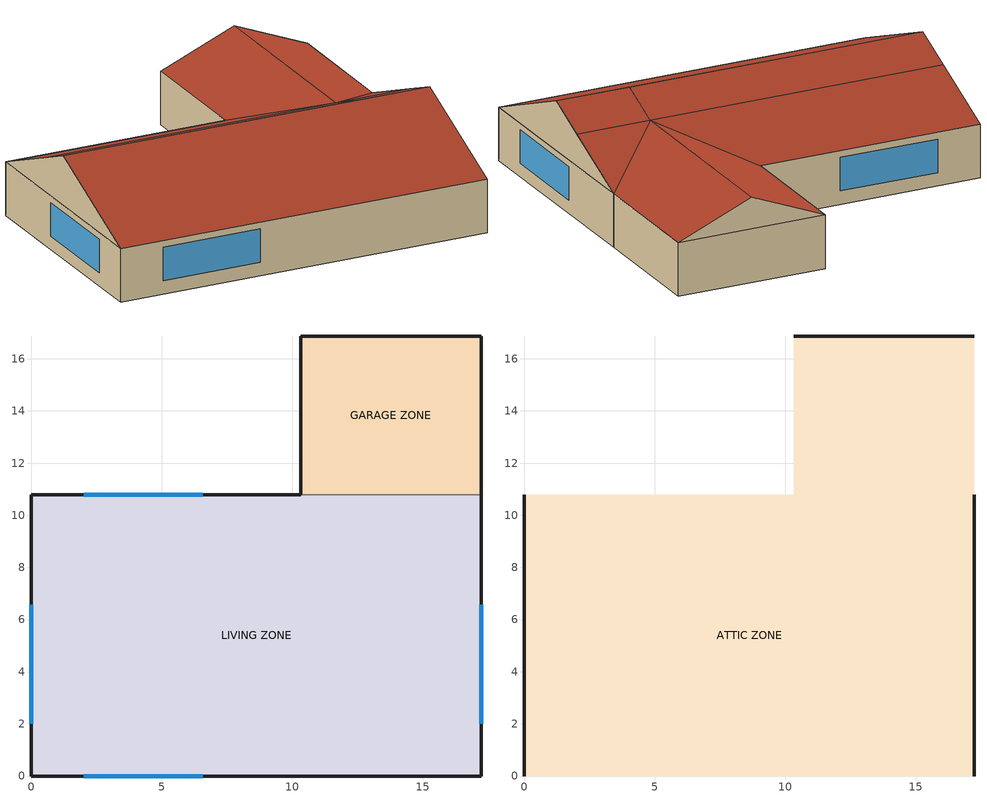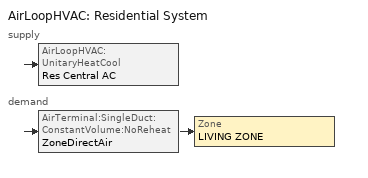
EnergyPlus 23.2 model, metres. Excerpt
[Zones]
GARAGE ZONE
 floor adiabatic (FLOOR:GARAGE): 10.32,10.78 10.32,16.88 17.24,16.88 17.24,10.78 z0
 wall outside (EXTWALL:GARAGE): 17.24,10.78 17.24,16.88 / 10.32,16.88 10.32,10.78 z0:2.44
 wall outside (Garage:SteelDoor): 17.24,16.88 10.32,16.88 z0:2.44
 wall to LIVING ZONE (INTERIORWall): 10.32,10.78 17.24,10.78 z0:2.44
LIVING ZONE
 floor adiabatic (FLOOR:LIVING): 0,0 0,10.78 17.24,10.78 17.24,0 z0
 wall outside (EXTWALL:LIVING): 10.32,10.78 0,10.78 0,0 17.24,0 17.24,10.78 z0:2.44
 window (Dbl Clr 3mm/6mm Air): 17.24,2 17.24,6.57 / 6.57,10.78 2,10.78 / 2,0 6.57,0 / 0,6.57 0,2 z0.61:2.13
ATTIC ZONE
 floor to GARAGE ZONE (CEILING:Garage): 10.32,10.78 10.32,16.88 17.24,16.88 17.24,10.78 z2.44
 floor to LIVING ZONE (reverseCEILING:LIVING): 0,0 0,10.78 17.24,10.78 17.24,0 z2.44
 wall outside (GABLE): 13.78,16.88,3.88 17.24,16.88,2.44 10.32,16.88,2.44; 17.24,5.39,4.68 17.24,0,2.44 17.24,10.78,2.44; 0,5.39,4.68 0,10.78,2.44 0,0,2.44
 roof outside (ROOF): 13.78,16.88,3.88 13.78,7.32,3.88 17.24,10.78,2.44 17.24,16.88,2.44; 13.78,5.39,4.68 13.78,7.32,3.88 0,7.32,3.88 0,5.39,4.68; 13.78,7.32,3.88 10.33,10.78,2.44 0,10.78,2.44 0,7.32,3.88; 17.24,5.39,4.68 17.24,7.32,3.88 13.78,7.32,3.88 13.78,5.39,4.68; 17.24,7.32,3.88 17.24,10.78,2.44 13.78,7.32,3.88; 0,5.39,4.68 0,0,2.44 17.24,0,2.44 17.24,5.39,4.68; 10.32,16.88,2.44 10.32,10.78,2.44 13.78,7.32,3.88 13.78,16.88,3.88
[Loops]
AirLoopHVAC 'Residential System'
 supply: AirLoopHVAC:UnitaryHeatCool 'Res Central AC'
 demand: AirTerminal:SingleDuct:ConstantVolume:NoReheat 'ZoneDirectAir' > Zone 'LIVING ZONE'
[Building]
House with AirflowNetwork simulation: Loads convergence tolerance value=0.001; Maximum number of warmup days=25; Minimum number of warmup days=6; North axis=0; Solar distribution=FullInteriorAndExterior; Temperature convergence tolerance value=0.005; Terrain=Suburbs
[Site:GroundTemperature:BuildingSurface]
20.59, 20.82, 21.14, 21.65, 22.05, 22.91, 23.08, 22.36, 21.97, 21.44, 21.05, 20.68
[Site:Location]
Miami Intl Ap_FL_USA Design_Conditions: Elevation=11; Latitude=25.82; Longitude=-80.3; Time zone=-5
[SizingPeriod:DesignDay] Barometric pressure=101193; Day of month=21; Daylight saving time indicator=No; Humidity condition type=WetBulb; Rain indicator=No; Snow indicator=No; Solar model indicator=ASHRAEClearSky
Name | Daily dry bulb temperature range | Day type | Maximum dry bulb temperature | Month | Sky clearness | Wetbulb or dewpoint at maximum dry bulb | Wind direction | Wind speed
Miami Intl Ap Ann Clg 1% Condns DB=>MWB | 6.7 | SummerDesignDay | 32.6 | 7 | 1 | 25.3 | 140 | 4.5
Miami Intl Ap Ann Htg 99% Condns DB | 0 | WinterDesignDay | 10.9 | 1 | 0 | 10.9 | 340 | 3.8
[Construction]
CEILING:Garage: GP01
Dbl Clr 3mm/6mm Air: LoE CLEAR 3MM, AIR 6MM, LoE CLEAR 3MM Rev
EXTWALL:GARAGE: A1 - 1 IN STUCCO, CB11
EXTWALL:LIVING: A1 - 1 IN STUCCO, CB11, GP01
FLOOR:GARAGE: CC03
FLOOR:LIVING: CC03, CP02
FURNITURE: WD10
GABLE: PW03
Garage:SteelDoor: HF-A3
INTERIORWall: GP01, IN02, GP01
ROOF: AR02, PW03
reverseCEILING:LIVING: GP01, IN05
[Material] Thermal absorptance=0.9
Name | Conductivity | Density | Roughness | Solar absorptance | Specific heat | Thickness | Visible absorptance
A1 - 1 IN STUCCO | 0.691831 | 1858.142 | Smooth | 0.92 | 836.8 | 0.0253898 | 0.92
CB11 | 1.048 | 1105 | MediumRough | 0.2 | 837 | 0.2032 | 0.2
CC03 | 1.31 | 2243 | MediumRough | 0.65 | 837 | 0.1016 | 0.65
GP01 | 0.16 | 801 | MediumSmooth | 0.75 | 837 | 0.0127 | 0.75
HF-A3 | 44.9696 | 7689 | Smooth | 0.2 | 418 | 0.0015 | 0.2
IN02 | 0.043 | 10 | Rough | 0.75 | 837 | 0.0901 | 0.75
IN05 | 0.043 | 10 | Rough | 0.75 | 837 | 0.2458 | 0.75
PW03 | 0.115 | 545 | MediumSmooth | 0.78 | 1213 | 0.0127 | 0.78
WD10 | 0.115 | 513 | MediumSmooth | 0.78 | 1381 | 0.667 | 0.78
[Material:NoMass] Thermal absorptance=0.9
Name | Roughness | Solar absorptance | Thermal resistance | Visible absorptance
AR02 | VeryRough | 0.7 | 0.078 | 0.7
CP02 | Rough | 0.75 | 0.217 | 0.75
[WindowMaterial:Gas]
AIR 6MM: Gas type=Air; Thickness=0.006
[WindowMaterial:Glazing] Conductivity=0.9; Infrared transmittance at normal incidence=0; Optical data type=SpectralAverage; Solar transmittance at normal incidence=0.63; Thickness=0.003; Visible transmittance at normal incidence=0.85
Name | Back side infrared hemispherical emissivity | Back side solar reflectance at normal incidence | Back side visible reflectance at normal incidence | Front side infrared hemispherical emissivity | Front side solar reflectance at normal incidence | Front side visible reflectance at normal incidence
LoE CLEAR 3MM | 0.1 | 0.22 | 0.079 | 0.84 | 0.19 | 0.056
LoE CLEAR 3MM Rev | 0.84 | 0.19 | 0.056 | 0.1 | 0.22 | 0.079
[AirLoopHVAC]
Residential System: Design supply air flow rate=1.1
[AirLoopHVAC:UnitaryHeatCool]
Res Central AC: Availability schedule=HVACAvailSched; Controlling zone or thermostat location=LIVING ZONE; Cooling coil=ACDXCoil 1; Cooling supply air flow rate=1.02; Dehumidification control type=None; Fan placement=DrawThrough; Heating coil=Heating Coil 1; Heating supply air flow rate=1.02; Maximum supply air temperature=50; No load supply air flow rate=0; Reheat coil=Reheat Coil; Supply air fan operating mode schedule=CyclingFanSchedule; Supply fan=Supply Fan 1
[AirTerminal:SingleDuct:ConstantVolume:NoReheat]
ZoneDirectAir: Availability schedule=HVACAvailSched; Maximum air flow rate=1.02
[AvailabilityManager:Scheduled]
Reheat System 1 Avail: Schedule=HVACAvailSched
[Coil:Cooling:DX:SingleSpeed]
ACDXCoil 1: 2023 rated evaporator fan power per volume flow rate=934.4; Availability schedule=HVACAvailSched; Energy input ratio function of flow fraction curve=CentralACEIRFFF; Energy input ratio function of temperature curve=CentralACEIRFT; Gross rated cooling cop=4.49; Gross rated sensible heat ratio=Autosize; Gross rated total cooling capacity=18000; Part load fraction correlation curve=CentralACPLFFPLR; Rated air flow rate=1; Total cooling capacity function of flow fraction curve=CentralACCoolCapFFF; Total cooling capacity function of temperature curve=CentralACCoolCapFT
[Coil:Heating:Fuel] Availability schedule=HVACAvailSched; Burner efficiency=0.8; Fuel type=NaturalGas; Nominal capacity=25000
Heating Coil 1; Reheat Coil
[DesignSpecification:OutdoorAir]
SZ DSOA LIVING ZONE: Outdoor air flow per person=0.00472; Outdoor air flow per zone=0; Outdoor air flow per zone floor area=0.000508; Outdoor air method=Sum
[ElectricEquipment] Design level calculation method=EquipmentLevel; Zone or zonelist or space or spacelist=LIVING ZONE
Name | Design level | End use subcategory | Fraction latent | Fraction lost | Fraction radiant | Schedule
Res Clothes Dryer Electric | 185.76 | ClothesDrying | 0.05 | 0.8 | 0.1125 | Clothes Dryer Sch
Res Clothes Washer | 24.74 | Clotheswashing | 0 | 0.2 | 0.6 | Clothes Washer Sch
Res Dish Washers | 62.57 | Dishwashing | 0.2 | 0.2 | 0.45 | Dish Washer Sch
Res Other appliances & Plug Loads | 567.31 | OtherPlugloads | 0.1 | 0 | 0.315 | Other Plug Loads Sch
Res Range Electric | 248.1 | Cooking | 0.4 | 0.2 | 0.3 | Range Sch
Res Refrigerator | 91.09 | Refrigerator | 0 | 0 | 0.35 | Refrigerator Sch
[Fan:OnOff]
Supply Fan 1: Availability schedule=HVACAvailSched; Fan total efficiency=0.7; Maximum flow rate=1.02; Motor efficiency=0.9; Motor in airstream fraction=1; Pressure rise=400
[InternalMass]
InternalMass_LivingZone: Zone or zonelist=LIVING ZONE; Construction=FURNITURE; Surface area=77
[Lights]
LIVING ZONE Lights: Design level calculation method=LightingLevel; End use subcategory=GeneralLights; Fraction radiant=0.2; Fraction replaceable=0; Fraction visible=0.2; Lighting level=656.3; Return air fraction=0; Schedule=Lighting Sch; Zone or zonelist or space or spacelist=LIVING ZONE
[People]
LIVING ZONE People: Activity level schedule=Activity Sch; Air velocity schedule=Air Velo Sch; Carbon dioxide generation rate=3.82e-08; Clothing insulation calculation method=ClothingInsulationSchedule; Clothing insulation schedule=Clothing Sch; Fraction radiant=0.3; Mean radiant temperature calculation type=ZoneAveraged; Number of people=3; Number of people calculation method=People; Number of people schedule=Occupancy Sch; Thermal comfort model 1 type=Fanger; Work efficiency schedule=Work Eff Sch; Zone or zonelist or space or spacelist=LIVING ZONE
[Sizing:System]
Residential System: 100 outdoor air in cooling=No; 100 outdoor air in heating=No; Central cooling capacity control method=VAV; Central cooling design supply air humidity ratio=0.009; Central cooling design supply air temperature=16; Central heating design supply air humidity ratio=0.009; Central heating design supply air temperature=18; Central heating maximum system air flow ratio=0; Cooling design capacity=Autosize; Cooling design capacity method=CoolingDesignCapacity; Cooling supply air flow rate=0; Cooling supply air flow rate method=DesignDay; Design outdoor air flow rate=Autosize; Heating design capacity=Autosize; Heating design capacity method=HeatingDesignCapacity; Heating supply air flow rate=0; Heating supply air flow rate method=DesignDay; Precool design humidity ratio=0.008; Precool design temperature=11; Preheat design humidity ratio=0.008; Preheat design temperature=7; Type of load to size on=Sensible; Type of zone sum to use=NonCoincident; Zone maximum outdoor air fraction=1
[Sizing:Zone]
LIVING ZONE: Account for dedicated outdoor air system=No; Cooling design air flow method=DesignDay; Cooling design air flow rate=0; Dedicated outdoor air high setpoint temperature for design=Autosize; Dedicated outdoor air low setpoint temperature for design=Autosize; Dedicated outdoor air system control strategy=NeutralSupplyAir; Design specification outdoor air object=SZ DSOA LIVING ZONE; Heating design air flow method=DesignDay; Heating design air flow rate=0; Zone cooling design supply air humidity ratio=0.009; Zone cooling design supply air temperature=16; Zone cooling design supply air temperature input method=SupplyAirTemperature; Zone cooling sizing factor=0; Zone heating design supply air humidity ratio=0.004; Zone heating design supply air temperature=50; Zone heating design supply air temperature input method=SupplyAirTemperature; Zone heating sizing factor=0
[ThermostatSetpoint:DualSetpoint]
Setpoints: Cooling setpoint temperature schedule=Dual Cooling Setpoints; Heating setpoint temperature schedule=Dual Heating Setpoints
[Zone] Ceiling height=Autocalculate; Multiplier=1; Type=1; Volume=Autocalculate
ATTIC ZONE; GARAGE ZONE; LIVING ZONE
[ZoneControl:Thermostat]
Zone Thermostat: Zone or zonelist=LIVING ZONE; Control 1=Setpoints; Control type schedule=Dual Zone Control Type Sched
[ZoneControl:Thermostat:TemperatureAndHumidity]
ZoneControl:Thermostat:TemperatureAndHumidity 1: Dehumidification control type=Overcool; Dehumidifying relative humidity setpoint schedule=Seasonal Relative Humidity Sch; Overcool constant range=1.7; Overcool control ratio=3; Overcool range input method=Constant; Thermostat=Zone Thermostat
[Zone equipment]
LIVING ZONE: ZoneDirectAir
[Curve:Biquadratic] Input unit type for x=Temperature; Input unit type for y=Temperature; Maximum value of x=23.88889; Maximum value of y=46.11111; Minimum value of x=12.77778; Minimum value of y=18; Output unit type=Dimensionless
Name | Coefficient1 constant | Coefficient2 x | Coefficient3 x 2 | Coefficient4 y | Coefficient5 y 2 | Coefficient6 x y
CentralACCoolCapFT | 0.942588 | 0.00954335 | 0.00068377 | -0.0110427 | 5.249e-06 | -9.72e-06
CentralACEIRFT | 0.342414 | 0.034885 | -0.0006237 | 0.00497722 | 0.000437951 | -0.000728028
[Curve:Quadratic]
Name | Maximum value of x | Minimum value of x | Coefficient1 constant | Coefficient2 x | Coefficient3 x 2
CentralACCoolCapFFF | 1.5 | 0.5 | 0.8 | 0.2 | 0
CentralACEIRFFF | 1.5 | 0.5 | 1.1552 | -0.1808 | 0.0256
CentralACPLFFPLR | 1 | 0 | 0.85 | 0.15 | 0
[Schedule:Compact]
Activity Sch: Through: 12/31, For: AllDays, Until: 24:00, 131.8
Air Velo Sch: Through: 12/31, For: AllDays, Until: 24:00, 0.137
Clothes Dryer Sch: Through: 12/31, For AllDays, Until: 1:00, 0.122, Until: 2:00, 0.073, Until: 3:00, 0.049, Until: 4:00, 0.024, Until: 5:00, 0.049, Until: 6:00, 0.073, Until: 7:00, 0.195, Until: 8:00, 0.39, Until: 9:00, 0.595, Until: 10:00, 0.839, Until: 11:00, 0.961, Until: 12:00, 1, Until: 13:00, 0.912, Until: 14:00, 0.829, Until: 15:00, 0.746, Until: 16:00, 0.707, Until: 17:00, 0.683, Until: 18:00, 0.668, Until: 19:00, 0.634, Until: 20:00, 0.624, Until: 21:00, 0.644, Until: 22:00, 0.668, Until: 23:00, 0.537, Until: 24:00, 0.293
Clothes Washer Sch: Through: 12/31, For AllDays, Until: 1:00, 0.109, Until: 2:00, 0.087, Until: 3:00, 0.043, Until: 4:00, 0.043, Until: 5:00, 0.087, Until: 6:00, 0.13, Until: 7:00, 0.261, Until: 8:00, 0.565, Until: 9:00, 0.848, Until: 10:00, 1, Until: 11:00, 0.978, Until: 12:00, 0.87, Until: 13:00, 0.783, Until: 14:00, 0.696, Until: 15:00, 0.609, Until: 16:00, 0.565, Until: 17:00, 0.587, Until: 18:00, 0.565, Until: 19:00, 0.565, Until: 20:00, 0.565, Until: 21:00, 0.565, Until: 22:00, 0.543, Until: 23:00, 0.37, Until: 24:00, 0.196
Clothing Sch; HVACAvailSched: Through: 12/31, For: AllDays, Until: 24:00, 1
CyclingFanSchedule; Work Eff Sch: Through: 12/31, For: AllDays, Until: 24:00, 0
Dish Washer Sch: Through: 12/31, For AllDays, Until: 1:00, 0.138, Until: 2:00, 0.062, Until: 3:00, 0.046, Until: 4:00, 0.031, Until: 5:00, 0.031, Until: 6:00, 0.092, Until: 7:00, 0.185, Until: 8:00, 0.277, Until: 9:00, 0.523, Until: 10:00, 0.585, Until: 11:00, 0.508, Until: 12:00, 0.431, Until: 13:00, 0.369, Until: 14:00, 0.415, Until: 15:00, 0.338, Until: 16:00, 0.323, Until: 17:00, 0.338, Until: 18:00, 0.446, Until: 19:00, 0.785, Until: 20:00, 1, Until: 21:00, 0.815, Until: 22:00, 0.6, Until: 23:00, 0.4, Until: 24:00, 0.277
Dual Cooling Setpoints: Through: 12/31, For: AllDays, Until: 24:00, 24.56
Dual Heating Setpoints: Through: 12/31, For: AllDays, Until: 24:00, 21.22
Dual Zone Control Type Sched: Through: 12/31, For: AllDays, Until: 24:00, 4
Lighting Sch: Through: 12/31, For AllDays, Until: 1:00, 0.197, Until: 2:00, 0.162, Until: 3:00, 0.128, Until: 4:00, 0.145, Until: 5:00, 0.179, Until: 6:00, 0.265, Until: 7:00, 0.359, Until: 8:00, 0.35, Until: 9:00, 0.291, Until: 10:00, 0.248, Until: 11:00, 0.231, Until: 12:00, 0.214, Until: 13:00, 0.179, Until: 14:00, 0.179, Until: 15:00, 0.179, Until: 16:00, 0.222, Until: 17:00, 0.265, Until: 18:00, 0.376, Until: 19:00, 0.718, Until: 20:00, 1, Until: 21:00, 0.966, Until: 22:00, 0.821, Until: 23:00, 0.538, Until: 24:00, 0.325
Occupancy Sch: Through: 12/31, For AllDays, Until: 1:00, 0.427, Until: 2:00, 0.427, Until: 3:00, 0.427, Until: 4:00, 0.427, Until: 5:00, 0.427, Until: 6:00, 0.72, Until: 7:00, 1, Until: 8:00, 0.671, Until: 9:00, 0.329, Until: 10:00, 0.171, Until: 11:00, 0.171, Until: 12:00, 0.171, Until: 13:00, 0.171, Until: 14:00, 0.171, Until: 15:00, 0.232, Until: 16:00, 0.329, Until: 17:00, 0.5, Until: 18:00, 0.671, Until: 19:00, 0.829, Until: 20:00, 1, Until: 21:00, 1, Until: 22:00, 0.854, Until: 23:00, 0.646, Until: 24:00, 0.427
Other Plug Loads Sch: Through: 12/31, For AllDays, Until: 1:00, 0.597, Until: 2:00, 0.565, Until: 3:00, 0.548, Until: 4:00, 0.548, Until: 5:00, 0.516, Until: 6:00, 0.581, Until: 7:00, 0.677, Until: 8:00, 0.71, Until: 9:00, 0.597, Until: 10:00, 0.516, Until: 11:00, 0.532, Until: 12:00, 0.532, Until: 13:00, 0.516, Until: 14:00, 0.532, Until: 15:00, 0.565, Until: 16:00, 0.597, Until: 17:00, 0.71, Until: 18:00, 0.855, Until: 19:00, 0.935, Until: 20:00, 0.968, Until: 21:00, 1, Until: 22:00, 0.968, Until: 23:00, 0.839, Until: 24:00, 0.726
Range Sch: Through: 12/31, For AllDays, Until: 1:00, 0.047, Until: 2:00, 0.047, Until: 3:00, 0.024, Until: 4:00, 0.024, Until: 5:00, 0.047, Until: 6:00, 0.071, Until: 7:00, 0.165, Until: 8:00, 0.283, Until: 9:00, 0.307, Until: 10:00, 0.321, Until: 11:00, 0.283, Until: 12:00, 0.33, Until: 13:00, 0.377, Until: 14:00, 0.307, Until: 15:00, 0.292, Until: 16:00, 0.377, Until: 17:00, 0.613, Until: 18:00, 1, Until: 19:00, 0.778, Until: 20:00, 0.401, Until: 21:00, 0.236, Until: 22:00, 0.165, Until: 23:00, 0.104, Until: 24:00, 0.071
Refrigerator Sch: Through: 12/31, For AllDays, Until: 1:00, 0.8, Until: 2:00, 0.783, Until: 3:00, 0.766, Until: 4:00, 0.743, Until: 5:00, 0.731, Until: 6:00, 0.731, Until: 7:00, 0.76, Until: 8:00, 0.8, Until: 9:00, 0.817, Until: 10:00, 0.829, Until: 11:00, 0.8, Until: 12:00, 0.8, Until: 13:00, 0.84, Until: 14:00, 0.84, Until: 15:00, 0.829, Until: 16:00, 0.84, Until: 17:00, 0.886, Until: 18:00, 0.971, Until: 19:00, 1, Until: 20:00, 0.971, Until: 21:00, 0.943, Until: 22:00, 0.926, Until: 23:00, 0.886, Until: 24:00, 0.829
Seasonal Relative Humidity Sch: Through: 12/31, For: AllDays, Until: 24:00, 45
[AirflowNetwork:Distribution:Component:Coil] Air path hydraulic diameter=1; Air path length=0.1
Name | Coil
AirflowNetwork:Distribution:Component:Coil 1 | ACDXCoil 1
AirflowNetwork:Distribution:Component:Coil 2 | Heating Coil 1
AirflowNetwork:Distribution:Component:Coil 3 | Reheat Coil
[AirflowNetwork:Distribution:Component:Duct] Overall moisture transmittance coefficient from air to air=1e-07
Name | Coefficient for local dynamic loss due to fitting | Cross section area | Duct length | Heat transmittance coefficient u factor for duct wall construction | Hydraulic diameter | Inside convection coefficient | Outside convection coefficient | Surface roughness
AirLoopReturn; AirLoopSupply; ZoneConnectionDuct | 0 | 0.7854 | 0.1 | 0.001226 | 1 | 0.0325 | 0.0065 | 0.0001
MainReturn | 0.01 | 0.1963 | 1 | 0.001226 | 0.5 | 0.0325 | 0.0065 | 0.0009
MainTruck | 0.01 | 0.1297 | 2 | 0.946792 | 0.4064 | 25.09 | 5.018 | 0.0009
ZoneReturn | 0.01 | 0.1963 | 3 | 0.001226 | 0.5 | 0.0325 | 0.0065 | 0.0009
ZoneSupply | 0.91 | 0.1297 | 10 | 0.946792 | 0.4064 | 25.09 | 5.018 | 0.0009
ZoneSupply1Link2 ATInlet Duct | 0 | 0.1297 | 0.0001 | 1e-07 | 0.4064 | 25.09 | 5.018 | 0.0009
[AirflowNetwork:Distribution:Component:Fan]
AirflowNetwork:Distribution:Component:Fan 1: Fan=Supply Fan 1
[AirflowNetwork:Distribution:Component:LeakageRatio] Air mass flow exponent=0.65; Maximum flow rate=1.1
Name | Effective leakage ratio | Reference pressure difference
ReturnLeak | 0.05 | 15
SupplyLeak | 0.1 | 60
[AirflowNetwork:Distribution:Linkage]
Name | Component | Node 1 | Node 2 | Thermal zone
CoolingCoilLink | ACDXCoil 1 | CoolingInletNode | HeatingInletNode
EquipmentAirLoopLink | AirLoopSupply | AirLoopOutletNode | EquipmentInletNode
HeatingCoilLink | Heating Coil 1 | HeatingInletNode | FanInletNode
Main Link | MainTruck | EquipmentInletNode | SplitterNode | Attic Zone
ReheatCoilLink | Reheat Coil | ReheatInletNode | AirLoopOutletNode
ReturnMixerLink | MainReturn | MixerNode | MainReturnNode | Garage Zone
SupplyFanLink | Supply Fan 1 | FanInletNode | ReheatInletNode
SystemInletLink | MainReturn | MainInletNode | CoolingInletNode | GARAGE ZONE
SystemReturnLink | AirLoopReturn | MainReturnNode | MainInletNode
ZoneReturn1Link | ZoneReturn | ZoneOutletNode | ZoneReturnNode | Attic Zone
ZoneReturn2Link | ZoneReturn | ZoneReturnNode | MixerNode | Garage Zone
ZoneReturnConnectionLink | ZoneConnectionDuct | LIVING ZONE | ZoneOutletNode
ZoneReturnLeakLink | ReturnLeak | Garage Zone | ZoneReturnNode
ZoneSupply1Link2 | ZoneSupply | ZoneSupplyNode | ZoneSupplyRegisterNode ATInlet | Attic Zone
ZoneSupply1Link2 ATInlet | ZoneSupply1Link2 ATInlet Duct | ZoneSupplyRegisterNode ATInlet | ZoneSupplyRegisterNode | Attic Zone
ZoneSupplyConnectionLink | ZoneConnectionDuct | ZoneSupplyRegisterNode | LIVING ZONE
ZoneSupplyLeakLink | SupplyLeak | ZoneSupplyNode | Attic Zone
ZoneSupplyLink1 | ZoneSupply | SplitterNode | ZoneSupplyNode | Attic Zone
[AirflowNetwork:Distribution:Node] Node height=3
Name | Component object type or node type
AirLoopOutletNode; CoolingInletNode; EquipmentInletNode; FanInletNode; HeatingInletNode; MainInletNode; MainReturnNode; ReheatInletNode; ZoneOutletNode; ZoneReturnNode; ZoneSupplyNode; ZoneSupplyRegisterNode; ZoneSupplyRegisterNode ATInlet | Other
MixerNode | AirLoopHVAC:ZoneMixer
SplitterNode | AirLoopHVAC:ZoneSplitter
[AirflowNetwork:MultiZone:ExternalNode] External node height=1.524
Name | Wind pressure coefficient curve
EFacade | EFacade_WPCValue
NFacade | NFacade_WPCValue
SFacade | SFacade_WPCValue
WFacade | WFacade_WPCValue
[AirflowNetwork:MultiZone:ReferenceCrackConditions]
ReferenceCrackConditions: Reference barometric pressure=101325; Reference humidity ratio=0; Reference temperature=20
[AirflowNetwork:MultiZone:Surface] Window door opening factor or crack factor=1
Name | Leakage component | Surface
AirflowNetwork:MultiZone:Surface 1 | CR-1 | Living:West
AirflowNetwork:MultiZone:Surface 2 | CR-1 | Living:Interior
AirflowNetwork:MultiZone:Surface 3 | CRcri | Garage:FrontDoor
AirflowNetwork:MultiZone:Surface 4 | AtticLeak | EastRoof
AirflowNetwork:MultiZone:Surface 5 | InterCondZoneLeak | Living:Ceiling
AirflowNetwork:MultiZone:Surface 6 | InterZoneLeak | Garage:Ceiling
[AirflowNetwork:MultiZone:Surface:Crack]
Name | Air mass flow coefficient at reference conditions | Air mass flow exponent
AtticLeak; InterZoneLeak | 0.05 | 0.65
CR-1; CRcri | 0.05 | 0.667
InterCondZoneLeak | 0.02 | 0.65
[AirflowNetwork:MultiZone:WindPressureCoefficientArray]
Every 30 Degrees: Wind direction 1=0; Wind direction 2=30; Wind direction 3=60; Wind direction 4=90; Wind direction 5=120; Wind direction 6=150; Wind direction 7=180; Wind direction 8=210; Wind direction 9=240; Wind direction 10=270; Wind direction 11=300; Wind direction 12=330
[AirflowNetwork:MultiZone:WindPressureCoefficientValues] Airflownetwork multizone windpressurecoefficientarray=Every 30 Degrees
Name | Wind pressure coefficient value 1 | Wind pressure coefficient value 2 | Wind pressure coefficient value 3 | Wind pressure coefficient value 4 | Wind pressure coefficient value 5 | Wind pressure coefficient value 6 | Wind pressure coefficient value 7 | Wind pressure coefficient value 8 | Wind pressure coefficient value 9 | Wind pressure coefficient value 10 | Wind pressure coefficient value 11 | Wind pressure coefficient value 12
EFacade_WPCValue | -0.56 | 0.04 | 0.48 | 0.6 | 0.48 | 0.04 | -0.56 | -0.56 | -0.42 | -0.37 | -0.42 | -0.56
NFacade_WPCValue | 0.6 | 0.48 | 0.04 | -0.56 | -0.56 | -0.42 | -0.37 | -0.42 | -0.56 | -0.56 | 0.04 | 0.48
SFacade_WPCValue | -0.37 | -0.42 | -0.56 | -0.56 | 0.04 | 0.48 | 0.6 | 0.48 | 0.04 | -0.56 | -0.56 | -0.42
WFacade_WPCValue | -0.56 | -0.56 | -0.42 | -0.37 | -0.42 | -0.56 | -0.56 | 0.04 | 0.48 | 0.6 | 0.48 | 0.04
[AirflowNetwork:MultiZone:Zone] Indoor and outdoor enthalpy difference lower limit for maximum venting open factor=0; Indoor and outdoor enthalpy difference upper limit for minimum venting open factor=300000
Name | Zone | Indoor and outdoor temperature difference lower limit for maximum venting open factor | Indoor and outdoor temperature difference upper limit for minimum venting open factor | Minimum venting open factor | Ventilation control mode | Ventilation control zone temperature setpoint schedule
AirflowNetwork:MultiZone:Zone 1 | LIVING ZONE | 5 | 10 | 0.5 | Temperature | WindowVentSched
AirflowNetwork:MultiZone:Zone 2 | GARAGE ZONE | 0 | 100 | 1 | NoVent
AirflowNetwork:MultiZone:Zone 3 | ATTIC ZONE | 0 | 100 | 1 | NoVent
[AirflowNetwork:SimulationControl]
House AirflowNetwork: Absolute airflow convergence tolerance=1e-06; Airflownetwork control=MultizoneWithDistribution; Azimuth angle of long axis of building=0; Building type=LowRise; Convergence acceleration limit=-0.5; Height selection for local wind pressure calculation=ExternalNode; Initialization type=ZeroNodePressures; Maximum number of iterations=500; Ratio of building width along short axis to width along long axis=1; Relative airflow convergence tolerance=1e-05; Wind pressure coefficient type=Input
